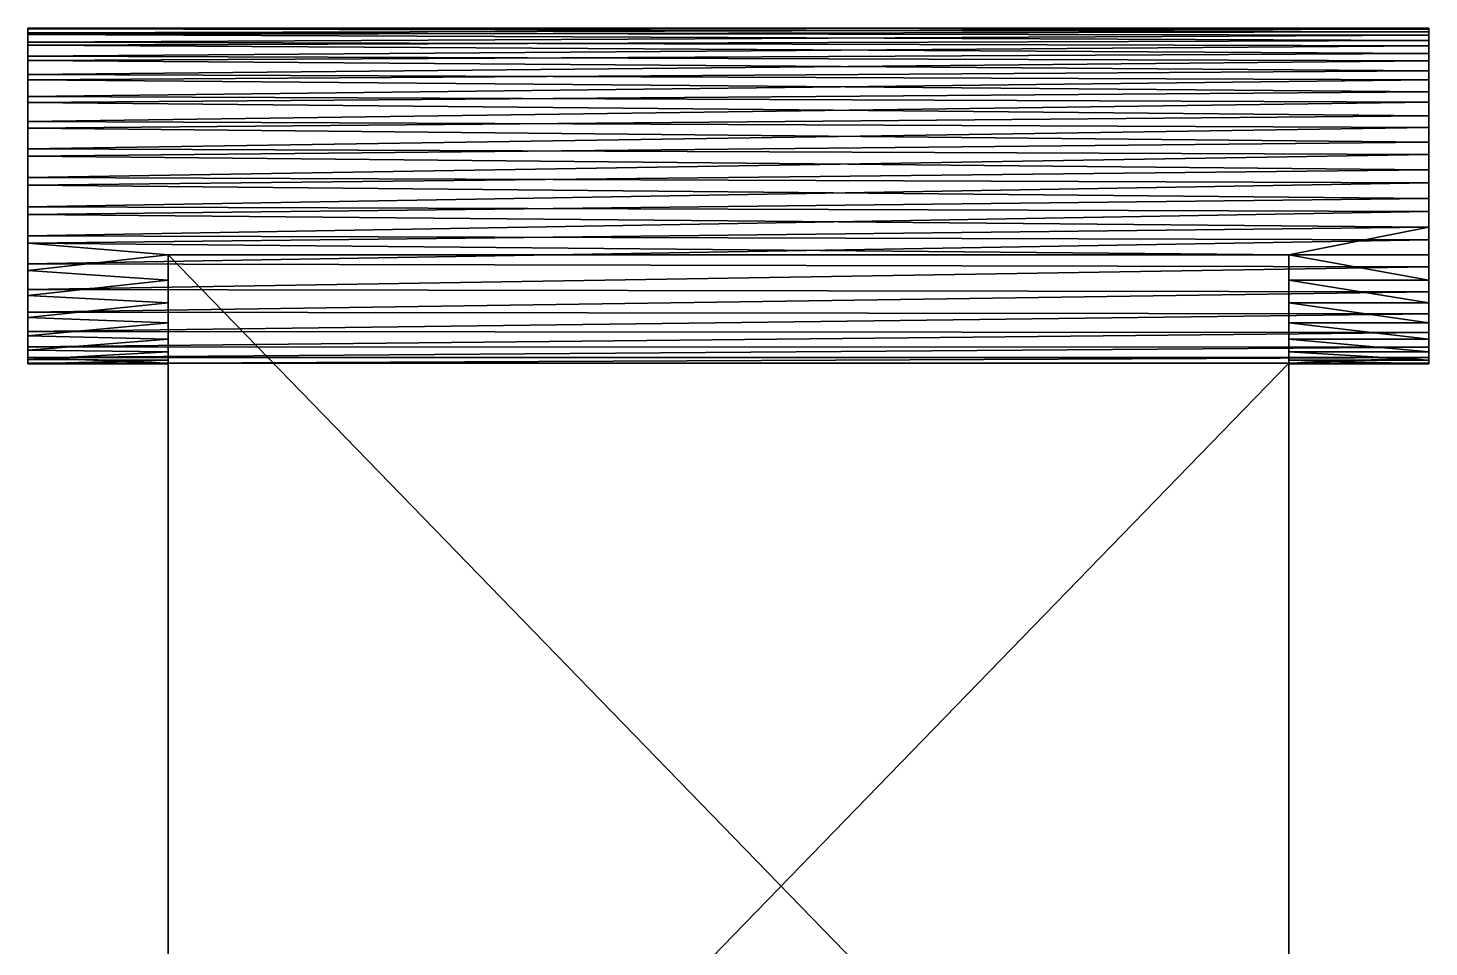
# Model space of a CAD drawing. Header units: inches. Extents: x -2 to 2474, y 1 to 287.
# Drawn here: x 166.4682 to 166.6124, y 188.2406 to 188.3351 of the extents above; entities that cross this region are included whole.
import ezdxf

# ---------------------------------------------------------------- set-up
doc = ezdxf.new("R2010")
doc.units = ezdxf.units.IN
doc.header["$MEASUREMENT"] = 0
doc.layers.add('DLX_LUM', color=7, linetype='Continuous', true_color=0xffd400)

msp = doc.modelspace()

# ---------------------------------------------------------------- linework, layer by layer
at = {"layer": 'DLX_LUM'}
for points in [[(166.6124, 188.33515, 0), (166.46816, 188.33507, 0)], [(166.46816, 188.33507, 0), (166.6124, 188.33515, 0)], [(166.6124, 188.33515, 0), (166.46816, 188.33513, 0)], [(166.46816, 188.33513, 0), (166.6124, 188.33515, 0)], [(166.46816, 188.33513, 0), (166.46816, 188.33507, 0)], [(166.6124, 188.33504, 0), (166.46816, 188.33513, 0)], [(166.46816, 188.33467, 0), (166.46816, 188.33513, 0)], [(166.46816, 188.33513, 0), (166.6124, 188.33504, 0)], [(166.46816, 188.33447, 0), (166.46816, 188.33513, 0)], [(166.46816, 188.33513, 0), (166.46816, 188.30124, 0)], [(166.46816, 188.33513, 0), (166.46816, 188.33447, 0)], [(166.46816, 188.33507, 0), (166.46816, 188.33513, 0)], [(166.46816, 188.3059, 0), (166.46816, 188.33513, 0)], [(166.46816, 188.33513, 0), (166.46816, 188.33371, 0)], [(166.46816, 188.30124, 0), (166.46816, 188.33513, 0)], [(166.46816, 188.33513, 0), (166.46816, 188.3059, 0)], [(166.46816, 188.33371, 0), (166.46816, 188.33513, 0)], [(166.46816, 188.33513, 0), (166.46816, 188.33467, 0)], [(166.46816, 188.33507, 0), (166.46816, 188.33447, 0)], [(166.6124, 188.33476, 0), (166.46816, 188.33507, 0)], [(166.46816, 188.33507, 0), (166.6124, 188.33476, 0)], [(166.46816, 188.33447, 0), (166.46816, 188.33507, 0)], [(166.6124, 188.33504, 0), (166.46816, 188.33467, 0)], [(166.46816, 188.33467, 0), (166.6124, 188.33504, 0)], [(166.6124, 188.33476, 0), (166.6124, 188.33515, 0)], [(166.6124, 188.33515, 0), (166.6124, 188.33504, 0)], [(166.6124, 188.30572, 0), (166.6124, 188.33515, 0)], [(166.6124, 188.33515, 0), (166.6124, 188.30183, 0)], [(166.6124, 188.32492, 0), (166.6124, 188.33515, 0)], [(166.6124, 188.33515, 0), (166.6124, 188.30572, 0)], [(166.6124, 188.33504, 0), (166.6124, 188.33515, 0)], [(166.6124, 188.33515, 0), (166.6124, 188.32492, 0)], [(166.6124, 188.30183, 0), (166.6124, 188.33515, 0)], [(166.6124, 188.33515, 0), (166.6124, 188.33476, 0)], [(166.6124, 188.33504, 0), (166.6124, 188.33442, 0)], [(166.6124, 188.33442, 0), (166.6124, 188.33504, 0)], [(166.6124, 188.33504, 0), (166.6124, 188.32751, 0)], [(166.6124, 188.32492, 0), (166.6124, 188.33504, 0)], [(166.6124, 188.32751, 0), (166.6124, 188.33504, 0)], [(166.6124, 188.33504, 0), (166.6124, 188.32492, 0)], [(166.6124, 188.33476, 0), (166.46816, 188.33447, 0)], [(166.46816, 188.33447, 0), (166.6124, 188.33476, 0)], [(166.6124, 188.33442, 0), (166.46816, 188.33467, 0)], [(166.46816, 188.33371, 0), (166.46816, 188.33467, 0)], [(166.46816, 188.33467, 0), (166.6124, 188.33442, 0)], [(166.46816, 188.33467, 0), (166.46816, 188.33371, 0)], [(166.46816, 188.33447, 0), (166.6124, 188.33388, 0)], [(166.46816, 188.33447, 0), (166.46816, 188.33338, 0)], [(166.6124, 188.33388, 0), (166.46816, 188.33447, 0)], [(166.46816, 188.33338, 0), (166.46816, 188.33447, 0)], [(166.46816, 188.33447, 0), (166.46816, 188.30124, 0)], [(166.46816, 188.30124, 0), (166.46816, 188.33447, 0)], [(166.6124, 188.33442, 0), (166.46816, 188.33371, 0)], [(166.46816, 188.33371, 0), (166.6124, 188.33442, 0)], [(166.6124, 188.33388, 0), (166.46816, 188.33338, 0)], [(166.46816, 188.33338, 0), (166.6124, 188.33388, 0)], [(166.6124, 188.33332, 0), (166.46816, 188.33371, 0)], [(166.46816, 188.33225, 0), (166.46816, 188.33371, 0)], [(166.46816, 188.33371, 0), (166.6124, 188.33332, 0)], [(166.46816, 188.33371, 0), (166.46816, 188.3059, 0)], [(166.46816, 188.3059, 0), (166.46816, 188.33371, 0)], [(166.46816, 188.33371, 0), (166.46816, 188.3281, 0)], [(166.46816, 188.3281, 0), (166.46816, 188.33371, 0)], [(166.46816, 188.33371, 0), (166.46816, 188.33225, 0)], [(166.6124, 188.33388, 0), (166.6124, 188.33476, 0)], [(166.6124, 188.33476, 0), (166.6124, 188.33388, 0)], [(166.6124, 188.33252, 0), (166.6124, 188.33476, 0)], [(166.6124, 188.33476, 0), (166.6124, 188.30183, 0)], [(166.6124, 188.30183, 0), (166.6124, 188.33476, 0)], [(166.6124, 188.33476, 0), (166.6124, 188.33252, 0)], [(166.6124, 188.33442, 0), (166.6124, 188.33332, 0)], [(166.6124, 188.33332, 0), (166.6124, 188.33442, 0)], [(166.6124, 188.33442, 0), (166.6124, 188.32751, 0)], [(166.6124, 188.32751, 0), (166.6124, 188.33442, 0)], [(166.6124, 188.33252, 0), (166.6124, 188.33388, 0)], [(166.6124, 188.33388, 0), (166.6124, 188.33252, 0)], [(166.46816, 188.33338, 0), (166.6124, 188.33252, 0)], [(166.46816, 188.33338, 0), (166.46816, 188.33181, 0)], [(166.6124, 188.33252, 0), (166.46816, 188.33338, 0)], [(166.46816, 188.30124, 0), (166.46816, 188.33338, 0)], [(166.46816, 188.30059, 0), (166.46816, 188.33338, 0)], [(166.46816, 188.33338, 0), (166.46816, 188.30124, 0)], [(166.46816, 188.33338, 0), (166.46816, 188.32982, 0)], [(166.46816, 188.33181, 0), (166.46816, 188.33338, 0)], [(166.46816, 188.32982, 0), (166.46816, 188.33338, 0)], [(166.46816, 188.33338, 0), (166.46816, 188.30059, 0)], [(166.6124, 188.33332, 0), (166.46816, 188.33225, 0)], [(166.46816, 188.33225, 0), (166.6124, 188.33332, 0)], [(166.6124, 188.33252, 0), (166.46816, 188.33181, 0)], [(166.46816, 188.33181, 0), (166.6124, 188.33252, 0)], [(166.6124, 188.33177, 0), (166.46816, 188.33225, 0)], [(166.46816, 188.33037, 0), (166.46816, 188.33225, 0)], [(166.46816, 188.33225, 0), (166.6124, 188.33177, 0)], [(166.46816, 188.33225, 0), (166.46816, 188.3281, 0)], [(166.46816, 188.3281, 0), (166.46816, 188.33225, 0)], [(166.46816, 188.33225, 0), (166.46816, 188.33037, 0)], [(166.6124, 188.33332, 0), (166.6124, 188.33177, 0)], [(166.6124, 188.33177, 0), (166.6124, 188.33332, 0)], [(166.6124, 188.33332, 0), (166.6124, 188.32982, 0)], [(166.6124, 188.32751, 0), (166.6124, 188.33332, 0)], [(166.6124, 188.32982, 0), (166.6124, 188.33332, 0)], [(166.6124, 188.33332, 0), (166.6124, 188.32751, 0)], [(166.6124, 188.33074, 0), (166.6124, 188.33252, 0)], [(166.6124, 188.30183, 0), (166.6124, 188.33252, 0)], [(166.6124, 188.33252, 0), (166.6124, 188.33074, 0)], [(166.6124, 188.33252, 0), (166.6124, 188.30183, 0)], [(166.46816, 188.33181, 0), (166.6124, 188.33074, 0)], [(166.46816, 188.33181, 0), (166.46816, 188.32982, 0)], [(166.6124, 188.33074, 0), (166.46816, 188.33181, 0)], [(166.46816, 188.32982, 0), (166.46816, 188.33181, 0)], [(166.6124, 188.33177, 0), (166.46816, 188.33037, 0)], [(166.46816, 188.33037, 0), (166.6124, 188.33177, 0)], [(166.6124, 188.33074, 0), (166.46816, 188.32982, 0)], [(166.46816, 188.32982, 0), (166.6124, 188.33074, 0)], [(166.6124, 188.33177, 0), (166.6124, 188.32982, 0)], [(166.6124, 188.32982, 0), (166.6124, 188.33177, 0)], [(166.6124, 188.32859, 0), (166.6124, 188.33074, 0)], [(166.6124, 188.31464, 0), (166.6124, 188.33074, 0)], [(166.6124, 188.33074, 0), (166.6124, 188.32859, 0)], [(166.6124, 188.33074, 0), (166.6124, 188.30183, 0)], [(166.6124, 188.30183, 0), (166.6124, 188.33074, 0)], [(166.6124, 188.33074, 0), (166.6124, 188.31464, 0)], [(166.6124, 188.32982, 0), (166.46816, 188.33037, 0)], [(166.46816, 188.3281, 0), (166.46816, 188.33037, 0)], [(166.46816, 188.33037, 0), (166.6124, 188.32982, 0)], [(166.46816, 188.33037, 0), (166.46816, 188.3281, 0)], [(166.46816, 188.32982, 0), (166.6124, 188.32859, 0)], [(166.46816, 188.32982, 0), (166.46816, 188.32747, 0)], [(166.6124, 188.32859, 0), (166.46816, 188.32982, 0)], [(166.6124, 188.32982, 0), (166.46816, 188.3281, 0)], [(166.46816, 188.3281, 0), (166.6124, 188.32982, 0)], [(166.46816, 188.32747, 0), (166.46816, 188.32982, 0)], [(166.46816, 188.32982, 0), (166.46816, 188.32483, 0)], [(166.46816, 188.32483, 0), (166.46816, 188.32982, 0)], [(166.46816, 188.32982, 0), (166.46816, 188.30346, 0)], [(166.46816, 188.30059, 0), (166.46816, 188.32982, 0)], [(166.46816, 188.30346, 0), (166.46816, 188.32982, 0)], [(166.46816, 188.32982, 0), (166.46816, 188.30059, 0)], [(166.6124, 188.32982, 0), (166.6124, 188.32751, 0)], [(166.6124, 188.32751, 0), (166.6124, 188.32982, 0)], [(166.6124, 188.32859, 0), (166.46816, 188.32747, 0)], [(166.46816, 188.32747, 0), (166.6124, 188.32859, 0)], [(166.6124, 188.32751, 0), (166.46816, 188.3281, 0)], [(166.46816, 188.32552, 0), (166.46816, 188.3281, 0)], [(166.46816, 188.3281, 0), (166.6124, 188.32751, 0)], [(166.46816, 188.3059, 0), (166.46816, 188.3281, 0)], [(166.46816, 188.3281, 0), (166.46816, 188.32552, 0)], [(166.46816, 188.3281, 0), (166.46816, 188.3059, 0)], [(166.6124, 188.32612, 0), (166.6124, 188.32859, 0)], [(166.6124, 188.32054, 0), (166.6124, 188.32859, 0)], [(166.6124, 188.32859, 0), (166.6124, 188.32612, 0)], [(166.6124, 188.32859, 0), (166.6124, 188.31464, 0)], [(166.6124, 188.31464, 0), (166.6124, 188.32859, 0)], [(166.6124, 188.32859, 0), (166.6124, 188.32054, 0)], [(166.6124, 188.32751, 0), (166.46816, 188.32552, 0)], [(166.46816, 188.32552, 0), (166.6124, 188.32751, 0)], [(166.46816, 188.32747, 0), (166.6124, 188.32612, 0)], [(166.46816, 188.32747, 0), (166.46816, 188.32483, 0)], [(166.6124, 188.32612, 0), (166.46816, 188.32747, 0)], [(166.46816, 188.32483, 0), (166.46816, 188.32747, 0)], [(166.6124, 188.32751, 0), (166.6124, 188.32492, 0)], [(166.6124, 188.32492, 0), (166.6124, 188.32751, 0)], [(166.6124, 188.32612, 0), (166.46816, 188.32483, 0)], [(166.46816, 188.32483, 0), (166.6124, 188.32612, 0)], [(166.6124, 188.32492, 0), (166.46816, 188.32552, 0)], [(166.46816, 188.32271, 0), (166.46816, 188.32552, 0)], [(166.46816, 188.32552, 0), (166.6124, 188.32492, 0)], [(166.46816, 188.30825, 0), (166.46816, 188.32552, 0)], [(166.46816, 188.32552, 0), (166.46816, 188.31673, 0)], [(166.46816, 188.32552, 0), (166.46816, 188.3059, 0)], [(166.46816, 188.3059, 0), (166.46816, 188.32552, 0)], [(166.46816, 188.32552, 0), (166.46816, 188.30825, 0)], [(166.46816, 188.31673, 0), (166.46816, 188.32552, 0)], [(166.46816, 188.32552, 0), (166.46816, 188.32271, 0)], [(166.6124, 188.32492, 0), (166.46816, 188.32271, 0)], [(166.46816, 188.32271, 0), (166.6124, 188.32492, 0)], [(166.6124, 188.32341, 0), (166.6124, 188.32612, 0)], [(166.6124, 188.32612, 0), (166.6124, 188.32054, 0)], [(166.6124, 188.32054, 0), (166.6124, 188.32612, 0)], [(166.6124, 188.32612, 0), (166.6124, 188.32341, 0)], [(166.6124, 188.32492, 0), (166.6124, 188.32213, 0)], [(166.6124, 188.32213, 0), (166.6124, 188.32492, 0)], [(166.6124, 188.32492, 0), (166.6124, 188.31334, 0)], [(166.6124, 188.30572, 0), (166.6124, 188.32492, 0)], [(166.6124, 188.31334, 0), (166.6124, 188.32492, 0)], [(166.6124, 188.32492, 0), (166.6124, 188.30572, 0)], [(166.46816, 188.32483, 0), (166.46816, 188.32197, 0)], [(166.6124, 188.32341, 0), (166.46816, 188.32483, 0)], [(166.46816, 188.32483, 0), (166.6124, 188.32341, 0)], [(166.46816, 188.32197, 0), (166.46816, 188.32483, 0)], [(166.46816, 188.32483, 0), (166.46816, 188.31898, 0)], [(166.46816, 188.30346, 0), (166.46816, 188.32483, 0)], [(166.46816, 188.31898, 0), (166.46816, 188.32483, 0)], [(166.46816, 188.32483, 0), (166.46816, 188.30346, 0)], [(166.6124, 188.32341, 0), (166.46816, 188.32197, 0)], [(166.46816, 188.32197, 0), (166.6124, 188.32341, 0)], [(166.6124, 188.32213, 0), (166.46816, 188.32271, 0)], [(166.46816, 188.31975, 0), (166.46816, 188.32271, 0)], [(166.46816, 188.32271, 0), (166.6124, 188.32213, 0)], [(166.46816, 188.32271, 0), (166.46816, 188.31673, 0)], [(166.46816, 188.31673, 0), (166.46816, 188.32271, 0)], [(166.46816, 188.32271, 0), (166.46816, 188.31975, 0)], [(166.46816, 188.31975, 0), (166.6124, 188.32213, 0)], [(166.6124, 188.32213, 0), (166.46816, 188.31975, 0)], [(166.6124, 188.32054, 0), (166.6124, 188.32341, 0)], [(166.6124, 188.32341, 0), (166.6124, 188.32054, 0)], [(166.6124, 188.32213, 0), (166.6124, 188.31921, 0)], [(166.6124, 188.31921, 0), (166.6124, 188.32213, 0)], [(166.6124, 188.32213, 0), (166.6124, 188.31334, 0)], [(166.6124, 188.31334, 0), (166.6124, 188.32213, 0)], [(166.46816, 188.32197, 0), (166.46816, 188.31898, 0)], [(166.6124, 188.32054, 0), (166.46816, 188.32197, 0)], [(166.46816, 188.32197, 0), (166.6124, 188.32054, 0)], [(166.46816, 188.31898, 0), (166.46816, 188.32197, 0)], [(166.6124, 188.32054, 0), (166.46816, 188.31898, 0)], [(166.46816, 188.31898, 0), (166.6124, 188.32054, 0)], [(166.6124, 188.31759, 0), (166.6124, 188.32054, 0)], [(166.6124, 188.31464, 0), (166.6124, 188.32054, 0)], [(166.6124, 188.32054, 0), (166.6124, 188.31759, 0)], [(166.6124, 188.32054, 0), (166.6124, 188.31464, 0)], [(166.6124, 188.31921, 0), (166.46816, 188.31975, 0)], [(166.46816, 188.31673, 0), (166.46816, 188.31975, 0)], [(166.46816, 188.31975, 0), (166.6124, 188.31921, 0)], [(166.46816, 188.31975, 0), (166.46816, 188.31673, 0)], [(166.6124, 188.31921, 0), (166.46816, 188.31673, 0)], [(166.46816, 188.31673, 0), (166.6124, 188.31921, 0)], [(166.6124, 188.31921, 0), (166.6124, 188.31626, 0)], [(166.6124, 188.31626, 0), (166.6124, 188.31921, 0)], [(166.6124, 188.31921, 0), (166.6124, 188.31334, 0)], [(166.6124, 188.31334, 0), (166.6124, 188.31921, 0)], [(166.46816, 188.31898, 0), (166.46816, 188.31597, 0)], [(166.6124, 188.31759, 0), (166.46816, 188.31898, 0)], [(166.46816, 188.31898, 0), (166.6124, 188.31759, 0)], [(166.46816, 188.31597, 0), (166.46816, 188.31898, 0)], [(166.46816, 188.31898, 0), (166.46816, 188.30762, 0)], [(166.46816, 188.30346, 0), (166.46816, 188.31898, 0)], [(166.46816, 188.30762, 0), (166.46816, 188.31898, 0)], [(166.46816, 188.31898, 0), (166.46816, 188.30346, 0)], [(166.6124, 188.31759, 0), (166.46816, 188.31597, 0)], [(166.46816, 188.31597, 0), (166.6124, 188.31759, 0)], [(166.6124, 188.31626, 0), (166.46816, 188.31673, 0)], [(166.46816, 188.31375, 0), (166.46816, 188.31673, 0)], [(166.46816, 188.31673, 0), (166.6124, 188.31626, 0)], [(166.46816, 188.30825, 0), (166.46816, 188.31673, 0)], [(166.46816, 188.31673, 0), (166.46816, 188.31375, 0)], [(166.46816, 188.31673, 0), (166.46816, 188.30825, 0)], [(166.6124, 188.31626, 0), (166.46816, 188.31375, 0)], [(166.46816, 188.31375, 0), (166.6124, 188.31626, 0)], [(166.6124, 188.31464, 0), (166.6124, 188.31759, 0)], [(166.6124, 188.31759, 0), (166.6124, 188.31464, 0)], [(166.6124, 188.31626, 0), (166.6124, 188.31334, 0)], [(166.6124, 188.31334, 0), (166.6124, 188.31626, 0)], [(166.46816, 188.31597, 0), (166.46816, 188.31301, 0)], [(166.6124, 188.31464, 0), (166.46816, 188.31597, 0)], [(166.46816, 188.31597, 0), (166.6124, 188.31464, 0)], [(166.46816, 188.31301, 0), (166.46816, 188.31597, 0)], [(166.46816, 188.31597, 0), (166.46816, 188.30762, 0)], [(166.46816, 188.30762, 0), (166.46816, 188.31597, 0)], [(166.6124, 188.31464, 0), (166.46816, 188.31301, 0)], [(166.46816, 188.31301, 0), (166.6124, 188.31464, 0)], [(166.6124, 188.31334, 0), (166.46816, 188.31375, 0)], [(166.46816, 188.31089, 0), (166.46816, 188.31375, 0)], [(166.46816, 188.31375, 0), (166.6124, 188.31334, 0)], [(166.46816, 188.31375, 0), (166.46816, 188.30825, 0)], [(166.46816, 188.30825, 0), (166.46816, 188.31375, 0)], [(166.46816, 188.31375, 0), (166.46816, 188.31089, 0)], [(166.6124, 188.31334, 0), (166.46816, 188.31089, 0)], [(166.46816, 188.31089, 0), (166.6124, 188.31334, 0)], [(166.59798, 188.3118, 0), (166.6124, 188.31464, 0)], [(166.6124, 188.31464, 0), (166.59798, 188.3118, 0)], [(166.6124, 188.3118, 0), (166.6124, 188.31464, 0)], [(166.6124, 188.30921, 0), (166.6124, 188.31464, 0)], [(166.6124, 188.31464, 0), (166.6124, 188.3118, 0)], [(166.6124, 188.30686, 0), (166.6124, 188.31464, 0)], [(166.6124, 188.31464, 0), (166.6124, 188.30921, 0)], [(166.6124, 188.31464, 0), (166.6124, 188.30183, 0)], [(166.6124, 188.30183, 0), (166.6124, 188.31464, 0)], [(166.6124, 188.31464, 0), (166.6124, 188.30686, 0)], [(166.6124, 188.31334, 0), (166.6124, 188.31057, 0)], [(166.6124, 188.31057, 0), (166.6124, 188.31334, 0)], [(166.6124, 188.31334, 0), (166.6124, 188.30572, 0)], [(166.6124, 188.30572, 0), (166.6124, 188.31334, 0)], [(166.46816, 188.31301, 0), (166.48259, 188.3118, 0)], [(166.59798, 188.3118, 0), (166.46816, 188.31301, 0)], [(166.46816, 188.31301, 0), (166.59798, 188.3118, 0)], [(166.46816, 188.31301, 0), (166.46816, 188.3102, 0)], [(166.48259, 188.3118, 0), (166.46816, 188.31301, 0)], [(166.46816, 188.3102, 0), (166.46816, 188.31301, 0)], [(166.46816, 188.31301, 0), (166.46816, 188.30762, 0)], [(166.46816, 188.30762, 0), (166.46816, 188.31301, 0)], [(166.48259, 188.3118, 0), (166.46816, 188.3102, 0)], [(166.46816, 188.3102, 0), (166.48259, 188.3118, 0)], [(166.6124, 188.31057, 0), (166.46816, 188.31089, 0)], [(166.46816, 188.30825, 0), (166.46816, 188.31089, 0)], [(166.46816, 188.31089, 0), (166.6124, 188.31057, 0)], [(166.46816, 188.31089, 0), (166.46816, 188.30825, 0)], [(166.6124, 188.31057, 0), (166.46816, 188.30825, 0)], [(166.46816, 188.30825, 0), (166.6124, 188.31057, 0)], [(166.48259, 188.3118, 0), (166.48259, 188.19302, 0)], [(166.59798, 188.19302, 0), (166.48259, 188.3118, 0)], [(166.48259, 188.3118, 0), (166.59798, 188.19302, 0)], [(166.59798, 188.3118, 0), (166.48259, 188.3118, 0)], [(166.48259, 188.19302, 0), (166.48259, 188.3118, 0)], [(166.48259, 188.3118, 0), (166.48259, 188.30921, 0)], [(166.48259, 188.30921, 0), (166.48259, 188.3118, 0)], [(166.48259, 188.3118, 0), (166.59798, 188.3118, 0)], [(166.59798, 188.30921, 0), (166.59798, 188.3118, 0)], [(166.59798, 188.3118, 0), (166.59798, 188.19302, 0)], [(166.59798, 188.19302, 0), (166.59798, 188.3118, 0)], [(166.59798, 188.3118, 0), (166.59798, 188.30921, 0)], [(166.6124, 188.30921, 0), (166.59798, 188.3118, 0)], [(166.59798, 188.3118, 0), (166.6124, 188.30921, 0)], [(166.6124, 188.3118, 0), (166.59798, 188.3118, 0)], [(166.59798, 188.3118, 0), (166.6124, 188.3118, 0)], [(166.6124, 188.30921, 0), (166.6124, 188.3118, 0)], [(166.6124, 188.3118, 0), (166.6124, 188.30921, 0)], [(166.6124, 188.31057, 0), (166.6124, 188.308, 0)], [(166.6124, 188.308, 0), (166.6124, 188.31057, 0)], [(166.6124, 188.31057, 0), (166.6124, 188.30572, 0)], [(166.6124, 188.30572, 0), (166.6124, 188.31057, 0)], [(166.46816, 188.3102, 0), (166.48259, 188.30921, 0)], [(166.46816, 188.3102, 0), (166.46816, 188.30762, 0)], [(166.48259, 188.30921, 0), (166.46816, 188.3102, 0)], [(166.46816, 188.30762, 0), (166.46816, 188.3102, 0)], [(166.48259, 188.30921, 0), (166.46816, 188.30762, 0)], [(166.46816, 188.30762, 0), (166.48259, 188.30921, 0)], [(166.48259, 188.30921, 0), (166.48259, 188.19302, 0)], [(166.48259, 188.19302, 0), (166.48259, 188.30921, 0)], [(166.48259, 188.30921, 0), (166.48259, 188.30686, 0)], [(166.48259, 188.30686, 0), (166.48259, 188.30921, 0)], [(166.59798, 188.30686, 0), (166.59798, 188.30921, 0)], [(166.59798, 188.30921, 0), (166.59798, 188.19302, 0)], [(166.59798, 188.19302, 0), (166.59798, 188.30921, 0)], [(166.59798, 188.30921, 0), (166.59798, 188.30686, 0)], [(166.6124, 188.30686, 0), (166.59798, 188.30921, 0)], [(166.59798, 188.30921, 0), (166.6124, 188.30686, 0)], [(166.6124, 188.30921, 0), (166.59798, 188.30921, 0)], [(166.59798, 188.30921, 0), (166.6124, 188.30921, 0)], [(166.6124, 188.30686, 0), (166.6124, 188.30921, 0)], [(166.6124, 188.30921, 0), (166.6124, 188.30686, 0)], [(166.6124, 188.308, 0), (166.46816, 188.30825, 0)], [(166.46816, 188.3059, 0), (166.46816, 188.30825, 0)], [(166.46816, 188.30825, 0), (166.6124, 188.308, 0)], [(166.46816, 188.30825, 0), (166.46816, 188.3059, 0)], [(166.6124, 188.308, 0), (166.46816, 188.3059, 0)], [(166.46816, 188.3059, 0), (166.6124, 188.308, 0)], [(166.46816, 188.30762, 0), (166.46816, 188.30535, 0)], [(166.48259, 188.30686, 0), (166.46816, 188.30762, 0)], [(166.46816, 188.30762, 0), (166.48259, 188.30686, 0)], [(166.46816, 188.30535, 0), (166.46816, 188.30762, 0)], [(166.46816, 188.30762, 0), (166.46816, 188.30346, 0)], [(166.46816, 188.30346, 0), (166.46816, 188.30762, 0)], [(166.6124, 188.308, 0), (166.6124, 188.30572, 0)], [(166.6124, 188.30572, 0), (166.6124, 188.308, 0)], [(166.48259, 188.30686, 0), (166.46816, 188.30535, 0)], [(166.46816, 188.30535, 0), (166.48259, 188.30686, 0)], [(166.48259, 188.30686, 0), (166.48259, 188.19302, 0)], [(166.48259, 188.19277, 0), (166.48259, 188.30686, 0)], [(166.48259, 188.30686, 0), (166.48259, 188.30481, 0)], [(166.48259, 188.19302, 0), (166.48259, 188.30686, 0)], [(166.48259, 188.30686, 0), (166.48259, 188.19277, 0)], [(166.48259, 188.30481, 0), (166.48259, 188.30686, 0)], [(166.59798, 188.19302, 0), (166.59798, 188.30686, 0)], [(166.59798, 188.30481, 0), (166.59798, 188.30686, 0)], [(166.59798, 188.30686, 0), (166.59798, 188.19277, 0)], [(166.59798, 188.19277, 0), (166.59798, 188.30686, 0)], [(166.59798, 188.30686, 0), (166.59798, 188.19302, 0)], [(166.59798, 188.30686, 0), (166.59798, 188.30481, 0)], [(166.6124, 188.30481, 0), (166.59798, 188.30686, 0)], [(166.59798, 188.30686, 0), (166.6124, 188.30481, 0)], [(166.6124, 188.30686, 0), (166.59798, 188.30686, 0)], [(166.59798, 188.30686, 0), (166.6124, 188.30686, 0)], [(166.6124, 188.30481, 0), (166.6124, 188.30686, 0)], [(166.6124, 188.30183, 0), (166.6124, 188.30686, 0)], [(166.6124, 188.30686, 0), (166.6124, 188.30481, 0)], [(166.6124, 188.30686, 0), (166.6124, 188.30183, 0)], [(166.6124, 188.30572, 0), (166.46816, 188.3059, 0)], [(166.46816, 188.30391, 0), (166.46816, 188.3059, 0)], [(166.46816, 188.3059, 0), (166.6124, 188.30572, 0)], [(166.46816, 188.3059, 0), (166.46816, 188.30391, 0)], [(166.46816, 188.30234, 0), (166.46816, 188.3059, 0)], [(166.46816, 188.3059, 0), (166.46816, 188.30234, 0)], [(166.46816, 188.30124, 0), (166.46816, 188.3059, 0)], [(166.46816, 188.3059, 0), (166.46816, 188.30124, 0)], [(166.6124, 188.30572, 0), (166.46816, 188.30391, 0)], [(166.46816, 188.30391, 0), (166.6124, 188.30572, 0)], [(166.46816, 188.30535, 0), (166.46816, 188.30346, 0)], [(166.48259, 188.30481, 0), (166.46816, 188.30535, 0)], [(166.46816, 188.30535, 0), (166.48259, 188.30481, 0)], [(166.46816, 188.30346, 0), (166.46816, 188.30535, 0)], [(166.48259, 188.30481, 0), (166.46816, 188.30346, 0)], [(166.46816, 188.30346, 0), (166.48259, 188.30481, 0)], [(166.48259, 188.30481, 0), (166.48259, 188.19277, 0)], [(166.48259, 188.19203, 0), (166.48259, 188.30481, 0)], [(166.48259, 188.30481, 0), (166.48259, 188.30312, 0)], [(166.48259, 188.19277, 0), (166.48259, 188.30481, 0)], [(166.48259, 188.30481, 0), (166.48259, 188.19203, 0)], [(166.48259, 188.30312, 0), (166.48259, 188.30481, 0)], [(166.59798, 188.19277, 0), (166.59798, 188.30481, 0)], [(166.59798, 188.30312, 0), (166.59798, 188.30481, 0)], [(166.59798, 188.30481, 0), (166.59798, 188.19203, 0)], [(166.59798, 188.19203, 0), (166.59798, 188.30481, 0)], [(166.59798, 188.30481, 0), (166.59798, 188.19277, 0)], [(166.59798, 188.30481, 0), (166.59798, 188.30312, 0)], [(166.6124, 188.30312, 0), (166.59798, 188.30481, 0)], [(166.59798, 188.30481, 0), (166.6124, 188.30312, 0)], [(166.6124, 188.30481, 0), (166.59798, 188.30481, 0)], [(166.59798, 188.30481, 0), (166.6124, 188.30481, 0)], [(166.6124, 188.30572, 0), (166.6124, 188.3038, 0)], [(166.6124, 188.30572, 0), (166.6124, 188.30183, 0)], [(166.6124, 188.30123, 0), (166.6124, 188.30572, 0)], [(166.6124, 188.30572, 0), (166.6124, 188.30123, 0)], [(166.6124, 188.3038, 0), (166.6124, 188.30572, 0)], [(166.6124, 188.30183, 0), (166.6124, 188.30572, 0)], [(166.6124, 188.30312, 0), (166.6124, 188.30481, 0)], [(166.6124, 188.30481, 0), (166.6124, 188.30183, 0)], [(166.6124, 188.30183, 0), (166.6124, 188.30481, 0)], [(166.6124, 188.30481, 0), (166.6124, 188.30312, 0)], [(166.6124, 188.3038, 0), (166.46816, 188.30391, 0)], [(166.46816, 188.30234, 0), (166.46816, 188.30391, 0)], [(166.46816, 188.30391, 0), (166.6124, 188.3038, 0)], [(166.46816, 188.30391, 0), (166.46816, 188.30234, 0)], [(166.46816, 188.30234, 0), (166.6124, 188.3038, 0)], [(166.6124, 188.3038, 0), (166.46816, 188.30234, 0)], [(166.46816, 188.30346, 0), (166.46816, 188.30201, 0)], [(166.48259, 188.30312, 0), (166.46816, 188.30346, 0)], [(166.46816, 188.30346, 0), (166.48259, 188.30312, 0)], [(166.46816, 188.30201, 0), (166.46816, 188.30346, 0)], [(166.46816, 188.30346, 0), (166.46816, 188.30105, 0)], [(166.46816, 188.30059, 0), (166.46816, 188.30346, 0)], [(166.46816, 188.30105, 0), (166.46816, 188.30346, 0)], [(166.46816, 188.30346, 0), (166.46816, 188.30059, 0)], [(166.6124, 188.3038, 0), (166.6124, 188.30229, 0)], [(166.6124, 188.3038, 0), (166.6124, 188.30123, 0)], [(166.6124, 188.30229, 0), (166.6124, 188.3038, 0)], [(166.6124, 188.30123, 0), (166.6124, 188.3038, 0)], [(166.48259, 188.30312, 0), (166.46816, 188.30201, 0)], [(166.46816, 188.30201, 0), (166.48259, 188.30312, 0)], [(166.6124, 188.30229, 0), (166.46816, 188.30234, 0)], [(166.46816, 188.30124, 0), (166.46816, 188.30234, 0)], [(166.46816, 188.30234, 0), (166.6124, 188.30229, 0)], [(166.46816, 188.30234, 0), (166.46816, 188.30124, 0)], [(166.46816, 188.30124, 0), (166.6124, 188.30229, 0)], [(166.6124, 188.30229, 0), (166.46816, 188.30124, 0)], [(166.46816, 188.30201, 0), (166.46816, 188.30105, 0)], [(166.48259, 188.30183, 0), (166.46816, 188.30201, 0)], [(166.46816, 188.30201, 0), (166.48259, 188.30183, 0)], [(166.46816, 188.30105, 0), (166.46816, 188.30201, 0)], [(166.48259, 188.30183, 0), (166.46816, 188.30105, 0)], [(166.46816, 188.30105, 0), (166.48259, 188.30183, 0)], [(166.48259, 188.30312, 0), (166.48259, 188.19203, 0)], [(166.48259, 188.1908, 0), (166.48259, 188.30312, 0)], [(166.48259, 188.30312, 0), (166.48259, 188.30183, 0)], [(166.48259, 188.19203, 0), (166.48259, 188.30312, 0)], [(166.48259, 188.30312, 0), (166.48259, 188.1908, 0)], [(166.48259, 188.30183, 0), (166.48259, 188.30312, 0)], [(166.48259, 188.30183, 0), (166.48259, 188.1908, 0)], [(166.48259, 188.18913, 0), (166.48259, 188.30183, 0)], [(166.48259, 188.30183, 0), (166.48259, 188.30097, 0)], [(166.48259, 188.1908, 0), (166.48259, 188.30183, 0)], [(166.48259, 188.30183, 0), (166.48259, 188.18913, 0)], [(166.48259, 188.30097, 0), (166.48259, 188.30183, 0)], [(166.59798, 188.19203, 0), (166.59798, 188.30312, 0)], [(166.59798, 188.30183, 0), (166.59798, 188.30312, 0)], [(166.59798, 188.30312, 0), (166.59798, 188.1908, 0)], [(166.59798, 188.1908, 0), (166.59798, 188.30312, 0)], [(166.59798, 188.30312, 0), (166.59798, 188.19203, 0)], [(166.59798, 188.30312, 0), (166.59798, 188.30183, 0)], [(166.6124, 188.30183, 0), (166.59798, 188.30312, 0)], [(166.59798, 188.30312, 0), (166.6124, 188.30183, 0)], [(166.6124, 188.30312, 0), (166.59798, 188.30312, 0)], [(166.59798, 188.30312, 0), (166.6124, 188.30312, 0)], [(166.59798, 188.1908, 0), (166.59798, 188.30183, 0)], [(166.59798, 188.30097, 0), (166.59798, 188.30183, 0)], [(166.59798, 188.30183, 0), (166.59798, 188.18913, 0)], [(166.59798, 188.18913, 0), (166.59798, 188.30183, 0)], [(166.59798, 188.30183, 0), (166.59798, 188.1908, 0)], [(166.59798, 188.30183, 0), (166.59798, 188.30097, 0)], [(166.6124, 188.30097, 0), (166.59798, 188.30183, 0)], [(166.59798, 188.30183, 0), (166.6124, 188.30097, 0)], [(166.6124, 188.30183, 0), (166.59798, 188.30183, 0)], [(166.59798, 188.30183, 0), (166.6124, 188.30183, 0)], [(166.6124, 188.30183, 0), (166.6124, 188.30312, 0)], [(166.6124, 188.30312, 0), (166.6124, 188.30183, 0)], [(166.6124, 188.30229, 0), (166.6124, 188.30123, 0)], [(166.6124, 188.30123, 0), (166.6124, 188.30229, 0)], [(166.6124, 188.30097, 0), (166.6124, 188.30183, 0)], [(166.6124, 188.30123, 0), (166.6124, 188.30183, 0)], [(166.6124, 188.30183, 0), (166.6124, 188.30097, 0)], [(166.6124, 188.30183, 0), (166.6124, 188.30123, 0)], [(166.6124, 188.30123, 0), (166.46816, 188.30124, 0)], [(166.48259, 188.30065, 0), (166.46816, 188.30124, 0)], [(166.46816, 188.30124, 0), (166.6124, 188.30123, 0)], [(166.46816, 188.30065, 0), (166.46816, 188.30124, 0)], [(166.46816, 188.30124, 0), (166.48259, 188.30065, 0)], [(166.46816, 188.30124, 0), (166.46816, 188.30065, 0)], [(166.46816, 188.30059, 0), (166.46816, 188.30124, 0)], [(166.46816, 188.30124, 0), (166.46816, 188.30059, 0)], [(166.46816, 188.30105, 0), (166.46816, 188.30059, 0)], [(166.48259, 188.30097, 0), (166.46816, 188.30105, 0)], [(166.46816, 188.30105, 0), (166.48259, 188.30097, 0)], [(166.46816, 188.30059, 0), (166.46816, 188.30105, 0)], [(166.48259, 188.30097, 0), (166.46816, 188.30059, 0)], [(166.46816, 188.30059, 0), (166.48259, 188.30097, 0)], [(166.48259, 188.30058, 0), (166.46816, 188.30065, 0)], [(166.46816, 188.30065, 0), (166.48259, 188.30065, 0)], [(166.46816, 188.30059, 0), (166.46816, 188.30065, 0)], [(166.46816, 188.30065, 0), (166.48259, 188.30058, 0)], [(166.48259, 188.30065, 0), (166.46816, 188.30065, 0)], [(166.46816, 188.30065, 0), (166.46816, 188.30059, 0)], [(166.48259, 188.30058, 0), (166.46816, 188.30059, 0)], [(166.46816, 188.30059, 0), (166.48259, 188.30058, 0)], [(166.48259, 188.30065, 0), (166.6124, 188.30123, 0)], [(166.6124, 188.30123, 0), (166.48259, 188.30065, 0)], [(166.48259, 188.30097, 0), (166.48259, 188.18913, 0)], [(166.48259, 188.18705, 0), (166.48259, 188.30097, 0)], [(166.48259, 188.30097, 0), (166.48259, 188.30058, 0)], [(166.48259, 188.18913, 0), (166.48259, 188.30097, 0)], [(166.48259, 188.30097, 0), (166.48259, 188.18705, 0)], [(166.48259, 188.30058, 0), (166.48259, 188.30097, 0)], [(166.48259, 188.18187, 0), (166.48259, 188.30065, 0)], [(166.48259, 188.30065, 0), (166.59798, 188.30065, 0)], [(166.59798, 188.30065, 0), (166.48259, 188.18187, 0)], [(166.48259, 188.18187, 0), (166.59798, 188.30065, 0)], [(166.48259, 188.30058, 0), (166.48259, 188.30065, 0)], [(166.48259, 188.30065, 0), (166.48259, 188.18461, 0)], [(166.48259, 188.18461, 0), (166.48259, 188.30065, 0)], [(166.48259, 188.30065, 0), (166.48259, 188.18187, 0)], [(166.48259, 188.30065, 0), (166.48259, 188.30058, 0)], [(166.59798, 188.30065, 0), (166.48259, 188.30065, 0)], [(166.48259, 188.30058, 0), (166.48259, 188.18705, 0)], [(166.48259, 188.18461, 0), (166.48259, 188.30058, 0)], [(166.48259, 188.18705, 0), (166.48259, 188.30058, 0)], [(166.48259, 188.30058, 0), (166.48259, 188.18461, 0)], [(166.59798, 188.30065, 0), (166.6124, 188.30123, 0)], [(166.6124, 188.30123, 0), (166.59798, 188.30065, 0)], [(166.59798, 188.18913, 0), (166.59798, 188.30097, 0)], [(166.59798, 188.30058, 0), (166.59798, 188.30097, 0)], [(166.59798, 188.30097, 0), (166.59798, 188.18705, 0)], [(166.59798, 188.18705, 0), (166.59798, 188.30097, 0)], [(166.59798, 188.30097, 0), (166.59798, 188.18913, 0)], [(166.59798, 188.30097, 0), (166.6124, 188.30058, 0)], [(166.6124, 188.30097, 0), (166.59798, 188.30097, 0)], [(166.59798, 188.30097, 0), (166.59798, 188.30058, 0)], [(166.6124, 188.30058, 0), (166.59798, 188.30097, 0)], [(166.59798, 188.30097, 0), (166.6124, 188.30097, 0)], [(166.59798, 188.30065, 0), (166.59798, 188.18187, 0)], [(166.59798, 188.18461, 0), (166.59798, 188.30065, 0)], [(166.59798, 188.30065, 0), (166.59798, 188.30058, 0)], [(166.59798, 188.18187, 0), (166.59798, 188.30065, 0)], [(166.59798, 188.30065, 0), (166.59798, 188.18461, 0)], [(166.59798, 188.30058, 0), (166.59798, 188.30065, 0)], [(166.59798, 188.30065, 0), (166.6124, 188.30065, 0)], [(166.6124, 188.30065, 0), (166.59798, 188.30058, 0)], [(166.59798, 188.30058, 0), (166.6124, 188.30065, 0)], [(166.6124, 188.30065, 0), (166.59798, 188.30065, 0)], [(166.59798, 188.18705, 0), (166.59798, 188.30058, 0)], [(166.59798, 188.30058, 0), (166.59798, 188.18461, 0)], [(166.59798, 188.18461, 0), (166.59798, 188.30058, 0)], [(166.59798, 188.30058, 0), (166.59798, 188.18705, 0)], [(166.6124, 188.30058, 0), (166.59798, 188.30058, 0)], [(166.59798, 188.30058, 0), (166.6124, 188.30058, 0)], [(166.6124, 188.30123, 0), (166.6124, 188.30065, 0)], [(166.6124, 188.30097, 0), (166.6124, 188.30123, 0)], [(166.6124, 188.30123, 0), (166.6124, 188.30097, 0)], [(166.6124, 188.30058, 0), (166.6124, 188.30123, 0)], [(166.6124, 188.30123, 0), (166.6124, 188.30058, 0)], [(166.6124, 188.30065, 0), (166.6124, 188.30123, 0)], [(166.6124, 188.30058, 0), (166.6124, 188.30097, 0)], [(166.6124, 188.30097, 0), (166.6124, 188.30058, 0)], [(166.6124, 188.30065, 0), (166.6124, 188.30058, 0)], [(166.6124, 188.30058, 0), (166.6124, 188.30065, 0)]]:
    msp.add_polyline3d(points, dxfattribs=at)

doc.saveas('drawing.dxf')
